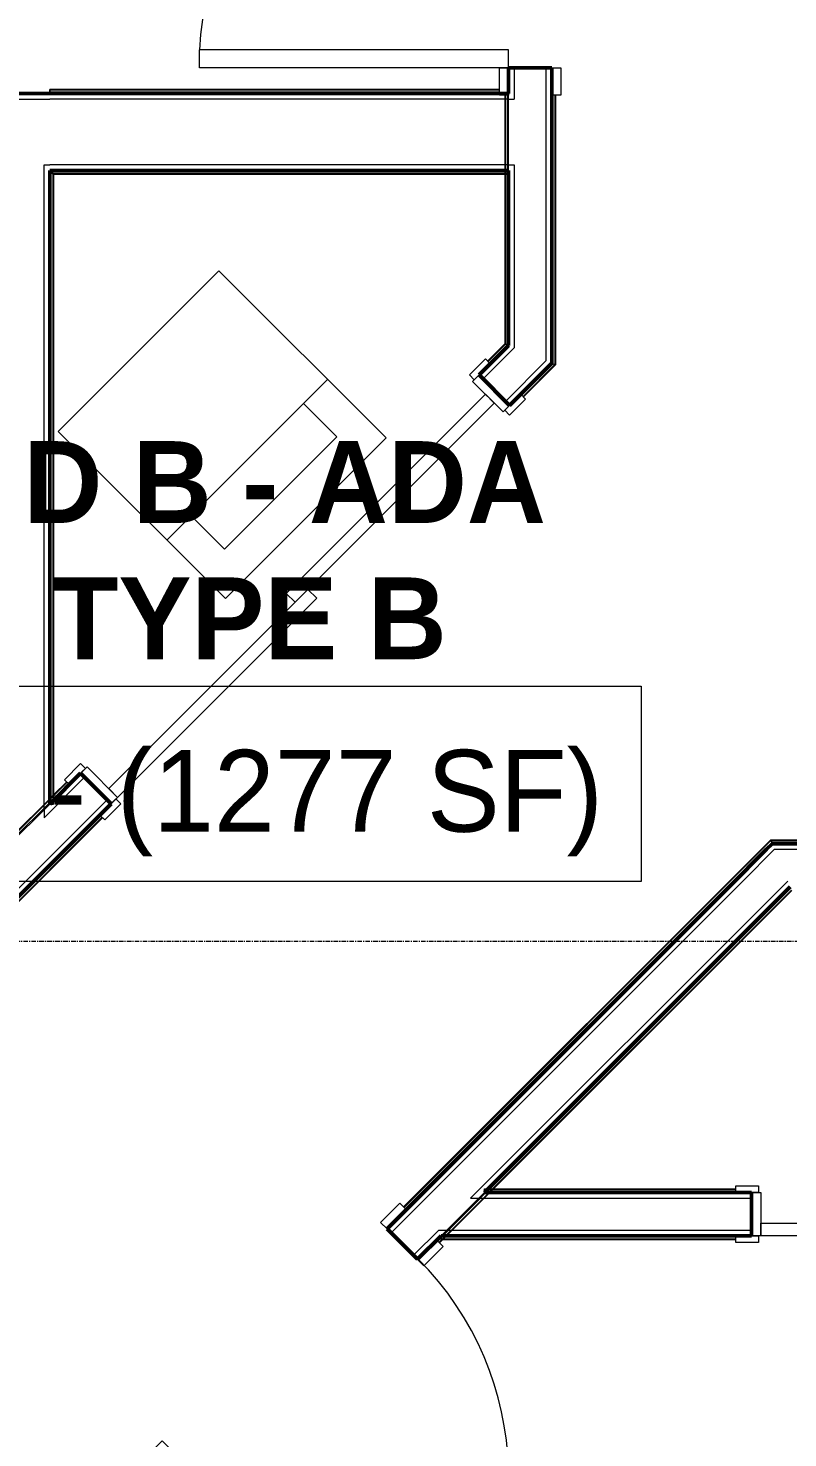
# Model space of a CAD drawing. Header units: inches. Extents: x -4218 to -1830, y 9767 to 12426.
# Drawn here: x -2349.9 to -2266.3, y 11792.6 to 11947.7 of the extents above; entities that cross this region are included whole.
import ezdxf

# ---------------------------------------------------------------- set-up
doc = ezdxf.new("R2010")
doc.units = ezdxf.units.IN
doc.header["$MEASUREMENT"] = 0
doc.linetypes.add('Grid Line 1_2_', pattern=[0.875, 0.5, -0.125, 0.125, -0.125])
for name, color, linetype, lineweight in [('0-1', 7, 'Continuous', 5), ('0-2', 253, 'Continuous', 9), ('A-AREA-IDEN', 2, 'Continuous', 9), ('A-DOOR-1', 7, 'Continuous', 9), ('A-DOOR-2', 50, 'Continuous', 20), ('A-DOOR-FRAM-1', 50, 'Continuous', 20), ('A-WALL-1', 250, 'Continuous', 50), ('A-WALL-2', 10, 'Continuous', 13), ('A-WALL-3', 254, 'Continuous', 9), ('A-WALL-4', 253, 'Continuous', 9), ('A-WALL-5', 252, 'Continuous', 9), ('A-WALL-6', 7, 'Continuous', 9), ('I-WALL-1', 250, 'Continuous', 50), ('I-WALL-2', 254, 'Continuous', 9), ('I-WALL-3', 253, 'Continuous', 9), ('I-WALL-4', 252, 'Continuous', 9), ('I-WALL-5', 7, 'Continuous', 9), ('P-SANR-FIXT-1', 7, 'Continuous', 9), ('S-GRID-1', 1, 'Grid Line 1_2_', 9)]:
    doc.layers.add(name, color=color, linetype=linetype, lineweight=lineweight)
doc.styles.add('Century Gothic', font='ufonts.com_century-gothic.ttf', dxfattribs={"height": 9})
doc.styles.add('Century Gothic_B', font='GOTHICB.TTF', dxfattribs={"height": 9})

# ---------------------------------------------------------------- blocks, each defined once
blk = doc.blocks.new('Basic Wall _ INT - W4BØF - _5_8 GYP - 2X4 WOOD_BATT_ - 5_8 GYP_ - ___-2686741-BACKGROUND - 3RD FLOOR')
at = {"layer": 'A-WALL-4'}
for p, q in [((-2297.42, 11912.93), (-2297.49, 11912.96)), ((-2297.28, 11912.87), (-2297.42, 11912.93)), ((-2297.21, 11912.84), (-2297.28, 11912.87)), ((-2297.07, 11912.78), (-2297.1, 11912.79)), ((-2299.08, 11910.78), (-2300.32, 11909.54)), ((-2344.16, 11865.7), (-2345.4, 11864.46)), ((-2347.35, 11863.01), (-2347.25, 11863.1)), ((-2347.25, 11863.1), (-2347.14, 11863.22)), ((-2347.55, 11862.31), (-2352.3, 11857.56)), ((-2351.65, 11858.71), (-2347.55, 11862.8)), ((-2347.4, 11862.95), (-2347.35, 11863.01)), ((-2352.3, 11858.06), (-2351.68, 11858.68)), ((-2352.71, 11857.64), (-2352.59, 11857.76)), ((-2352.59, 11857.76), (-2352.5, 11857.85)), ((-2352.5, 11857.85), (-2352.44, 11857.91)), ((-2408.95, 11801.5), (-2408.95, 11801.41)), ((-2408.95, 11801.41), (-2408.95, 11801.2)), ((-2408.95, 11801.2), (-2408.95, 11801.11)), ((-2408.95, 11800.94), (-2408.95, 11800.91))]:
    blk.add_line(p, q, dxfattribs=at)
at = {"layer": 'A-WALL-5'}
for p, q in [((-2299.33, 11911.03), (-2297.42, 11912.93)), ((-2297.07, 11912.78), (-2299.08, 11910.78)), ((-2347.14, 11863.22), (-2345.64, 11864.71)), ((-2345.4, 11864.46), (-2347.55, 11862.31)), ((-2347.4, 11863.04), (-2347.35, 11863.1)), ((-2347.35, 11863.1), (-2347.25, 11863.19)), ((-2347.25, 11863.19), (-2347.14, 11863.31)), ((-2347.55, 11862.49), (-2351.67, 11858.37)), ((-2351.64, 11858.8), (-2347.55, 11862.89)), ((-2352.3, 11858.14), (-2351.68, 11858.77)), ((-2408.95, 11801.41), (-2352.71, 11857.64)), ((-2352.3, 11857.56), (-2408.95, 11800.91)), ((-2352.71, 11857.73), (-2352.59, 11857.85)), ((-2352.59, 11857.85), (-2352.5, 11857.94)), ((-2352.5, 11857.94), (-2352.44, 11858)), ((-2351.68, 11858.36), (-2352.3, 11857.74))]:
    blk.add_line(p, q, dxfattribs=at)
at = {"layer": 'A-WALL-6'}
for p, q in [((-2299.37, 11911.07), (-2297.49, 11912.96)), ((-2297.2, 11912.84), (-2299.17, 11910.87)), ((-2347.14, 11863.31), (-2345.69, 11864.75)), ((-2345.48, 11864.55), (-2347.55, 11862.49)), ((-2352.3, 11857.74), (-2408.95, 11801.09)), ((-2408.95, 11801.5), (-2352.71, 11857.73))]:
    blk.add_line(p, q, dxfattribs=at)
at = {"layer": 'A-WALL-6', "flags": 128}
for points in [[(-2297.49, 11912.96), (-2297.37, 11912.91), (-2297.28, 11912.87), (-2297.22, 11912.84), (-2297.2, 11912.84)], [(-2297.2, 11912.84), (-2297.2, 11912.84), (-2297.19, 11912.83), (-2297.17, 11912.83), (-2297.16, 11912.82), (-2297.14, 11912.81), (-2297.12, 11912.8)], [(-2408.95, 11801.09), (-2408.95, 11801.12), (-2408.95, 11801.2), (-2408.95, 11801.33), (-2408.95, 11801.5)], [(-2408.95, 11800.97), (-2408.95, 11801), (-2408.95, 11801.03), (-2408.95, 11801.05), (-2408.95, 11801.07), (-2408.95, 11801.08), (-2408.95, 11801.09)]]:
    blk.add_lwpolyline(points, dxfattribs=at)
blk = doc.blocks.new('Basic Wall _ INT - W4BØF - _5_8 GYP - 2X4 WOOD_BATT_ - 5_8 GYP_ - ___-2686742-BACKGROUND - 3RD FLOOR')
at = {"layer": 'A-WALL-4'}
for p, q in [((-2292.3, 11910.81), (-2292.32, 11910.82)), ((-2292.12, 11910.73), (-2292.18, 11910.76)), ((-2291.97, 11910.67), (-2292.12, 11910.73)), ((-2291.91, 11910.65), (-2291.97, 11910.67)), ((-2408.95, 11794.19), (-2408.95, 11794.16)), ((-2408.95, 11794), (-2408.95, 11793.91)), ((-2408.95, 11793.9), (-2408.95, 11793.7)), ((-2408.95, 11793.7), (-2408.95, 11793.61))]:
    blk.add_line(p, q, dxfattribs=at)
at = {"layer": 'A-WALL-5'}
for p, q in [((-2292.32, 11910.82), (-2295.72, 11907.42)), ((-2295.47, 11907.17), (-2291.97, 11910.67)), ((-2342.04, 11861.1), (-2408.95, 11794.19)), ((-2408.95, 11793.7), (-2341.79, 11860.86))]:
    blk.add_line(p, q, dxfattribs=at)
at = {"layer": 'A-WALL-6'}
for p, q in [((-2295.63, 11907.33), (-2292.2, 11910.77)), ((-2295.43, 11907.13), (-2291.91, 11910.65)), ((-2408.95, 11794.02), (-2341.95, 11861.02)), ((-2408.95, 11793.61), (-2341.75, 11860.81))]:
    blk.add_line(p, q, dxfattribs=at)
at = {"layer": 'A-WALL-6', "flags": 128}
for points in [[(-2292.28, 11910.8), (-2292.26, 11910.79), (-2292.24, 11910.78), (-2292.22, 11910.78), (-2292.21, 11910.77), (-2292.2, 11910.77), (-2292.2, 11910.77)], [(-2292.2, 11910.77), (-2292.18, 11910.76), (-2292.12, 11910.73), (-2292.03, 11910.7), (-2291.91, 11910.65)], [(-2408.95, 11794.02), (-2408.95, 11794.02), (-2408.95, 11794.03), (-2408.95, 11794.05), (-2408.95, 11794.07), (-2408.95, 11794.1), (-2408.95, 11794.13)], [(-2408.95, 11793.61), (-2408.95, 11793.78), (-2408.95, 11793.91), (-2408.95, 11793.99), (-2408.95, 11794.02)]]:
    blk.add_lwpolyline(points, dxfattribs=at)
blk = doc.blocks.new('Basic Wall _ INT - W4BØF - _5_8 GYP - 2X4 WOOD_BATT_ - 5_8 GYP_ - ___-2686744-BACKGROUND - 3RD FLOOR')
at = {"layer": 'A-WALL-4'}
for p, q in [((-2347.52, 11932), (-2347.55, 11932.02)), ((-2347.35, 11931.82), (-2347.41, 11931.88)), ((-2347.2, 11931.67), (-2347.34, 11931.82)), ((-2347.14, 11931.61), (-2347.2, 11931.67)), ((-2347.2, 11863.25), (-2347.2, 11863.08)), ((-2347.2, 11863.08), (-2347.2, 11862.95)), ((-2347.55, 11862.31), (-2347.52, 11862.31)), ((-2347.41, 11862.31), (-2347.35, 11862.31)), ((-2347.34, 11862.31), (-2347.2, 11862.31)), ((-2347.2, 11862.95), (-2347.2, 11862.87)), ((-2347.2, 11862.72), (-2347.2, 11862.31)), ((-2347.2, 11862.31), (-2347.14, 11862.31))]:
    blk.add_line(p, q, dxfattribs=at)
at = {"layer": 'A-WALL-5'}
for p, q in [((-2347.55, 11862.31), (-2347.55, 11932.02)), ((-2347.2, 11931.67), (-2347.2, 11863.25)), ((-2347.14, 11863.31), (-2347.14, 11863.15)), ((-2347.14, 11863.14), (-2347.14, 11863.02)), ((-2347.51, 11862.31), (-2347.55, 11862.31)), ((-2347.45, 11862.31), (-2347.51, 11862.31)), ((-2347.42, 11862.31), (-2347.45, 11862.31)), ((-2347.42, 11862.31), (-2347.42, 11862.41)), ((-2347.14, 11862.31), (-2347.42, 11862.31)), ((-2347.14, 11863.01), (-2347.14, 11862.93)), ((-2347.14, 11862.78), (-2347.14, 11862.31))]:
    blk.add_line(p, q, dxfattribs=at)
at = {"layer": 'A-WALL-6'}
for p, q in [((-2347.42, 11862.43), (-2347.42, 11931.9)), ((-2347.14, 11931.61), (-2347.14, 11863.31))]:
    blk.add_line(p, q, dxfattribs=at)
at = {"layer": 'A-WALL-6', "flags": 128}
for points in [[(-2347.51, 11931.98), (-2347.48, 11931.96), (-2347.46, 11931.94), (-2347.45, 11931.92), (-2347.43, 11931.91), (-2347.43, 11931.9), (-2347.42, 11931.9)], [(-2347.42, 11931.9), (-2347.4, 11931.88), (-2347.35, 11931.82), (-2347.25, 11931.73), (-2347.14, 11931.61)]]:
    blk.add_lwpolyline(points, dxfattribs=at)
blk = doc.blocks.new('Stacked Washer and Dryer - 26_x25_ - Private-1372850-BACKGROUND - 3RD FLOOR')
at = {"layer": 'P-SANR-FIXT-1'}
for p, q in [((0, 12.5), (26, 12.5)), ((0, 12.5), (0, -12.5)), ((16.90625, -12.5), (16.90625, 12.5)), ((26, 12.5), (26, -12.5)), ((22.09375, 8.75), (16.90625, 8.75)), ((22.09375, -8.75), (22.09375, 8.75)), ((16.90625, -8.75), (22.09375, -8.75)), ((26, -12.5), (0, -12.5))]:
    blk.add_line(p, q, dxfattribs=at)
blk = doc.blocks.new('SLIDING - FLUSH - 5-0 x 6-8-3203586-BACKGROUND - 3RD FLOOR')
at = {"layer": 'A-DOOR-1'}
for p, q in [((-32.75, 3.25), (-30.25, 3.25)), ((-32.75, 2.5), (-32.75, 3.25)), ((-30.25, 3.25), (-30.25, 2.5)), ((30.25, 3.25), (32.75, 3.25)), ((30.25, 2.5), (30.25, 3.25)), ((32.75, 3.25), (32.75, 2.5)), ((-30.25, 2.5), (-32.75, 2.5)), ((32.75, 2.5), (30.25, 2.5)), ((-32.75, -2.25), (-30.25, -2.25)), ((-32.75, -3), (-32.75, -2.25)), ((-30.25, -3), (-32.75, -3)), ((-30.25, -2.25), (-30.25, -3)), ((30.25, -2.25), (32.75, -2.25)), ((30.25, -3), (30.25, -2.25)), ((32.75, -3), (30.25, -3)), ((32.75, -2.25), (32.75, -3))]:
    blk.add_line(p, q, dxfattribs=at)
at = {"layer": 'A-DOOR-2'}
for p, q in [((-1, -0.88), (-1, 0.5)), ((-1, 0.5), (30, 0.5)), ((30, 0.5), (30, -0.88)), ((-30, -2.25), (-30, -0.88)), ((-30, -0.88), (1, -0.88)), ((30, -0.88), (-1, -0.88)), ((1, -0.88), (1, -2.25)), ((1, -2.25), (-30, -2.25))]:
    blk.add_line(p, q, dxfattribs=at)
at = {"layer": 'A-DOOR-FRAM-1'}
for p, q in [((-31, -2.25), (-31, 2.5)), ((-31, 2.5), (-30, 2.5)), ((-30, 2.5), (-30, -2.25)), ((30, 2.5), (31, 2.5)), ((30, -2.25), (30, 2.5)), ((31, 2.5), (31, -2.25)), ((-30, -2.25), (-31, -2.25)), ((31, -2.25), (30, -2.25))]:
    blk.add_line(p, q, dxfattribs=at)
blk = doc.blocks.new('Basic Wall _ INT - W4BØF - _5_8 GYP - 2X4 WOOD_BATT_ - 5_8 GYP_ - ___-2694724-BACKGROUND - 3RD FLOOR')
at = {"layer": 'A-WALL-3'}
for p, q in [((-2203.03, 11858.31), (-2169.78, 11858.31)), ((-2169.78, 11857.95), (-2203.03, 11857.95)), ((-2139.89, 11858.31), (-2076.8, 11858.31)), ((-2076.8, 11857.95), (-2139.89, 11857.95))]:
    blk.add_line(p, q, dxfattribs=at)
at = {"layer": 'A-WALL-4'}
for p, q in [((-2268.22, 11858.37), (-2268.2, 11858.31)), ((-2268.2, 11858.31), (-2268.14, 11858.16)), ((-2268.13, 11858.16), (-2268.11, 11858.09)), ((-2268.06, 11857.98), (-2268.05, 11857.95)), ((-2243.94, 11858.31), (-2243.82, 11858.31)), ((-2243.82, 11858.31), (-2243.73, 11858.31)), ((-2243.73, 11858.31), (-2243.67, 11858.31)), ((-2238.78, 11857.95), (-2243.53, 11857.95)), ((-2243.52, 11858.31), (-2238.79, 11858.31)), ((-2238.63, 11858.31), (-2238.57, 11858.31)), ((-2238.57, 11858.31), (-2238.48, 11858.31)), ((-2238.48, 11858.31), (-2238.36, 11858.31)), ((-2169.78, 11858.08), (-2203.03, 11858.08)), ((-2076.8, 11858.08), (-2139.89, 11858.08)), ((-2076.8, 11858.31), (-2076.17, 11858.31)), ((-2076.17, 11857.95), (-2076.8, 11857.95)), ((-2076.17, 11858.31), (-2076.17, 11858.37)), ((-2076.17, 11858.16), (-2076.17, 11858.31)), ((-2076.17, 11858.09), (-2076.17, 11858.16)), ((-2076.17, 11857.95), (-2076.17, 11857.98))]:
    blk.add_line(p, q, dxfattribs=at)
at = {"layer": 'A-WALL-5'}
for p, q in [((-2268.2, 11858.31), (-2243.94, 11858.31)), ((-2243.53, 11857.95), (-2268.05, 11857.95)), ((-2243.94, 11858.37), (-2243.82, 11858.37)), ((-2243.82, 11858.37), (-2243.73, 11858.37)), ((-2243.73, 11858.37), (-2243.67, 11858.37)), ((-2242.9, 11858.08), (-2243.52, 11858.08)), ((-2243.51, 11858.37), (-2238.79, 11858.37)), ((-2238.78, 11858.08), (-2242.88, 11858.08)), ((-2203.03, 11857.95), (-2238.78, 11857.95)), ((-2238.63, 11858.37), (-2238.57, 11858.37)), ((-2238.57, 11858.37), (-2238.48, 11858.37)), ((-2238.48, 11858.37), (-2238.36, 11858.37)), ((-2238.36, 11858.31), (-2203.03, 11858.31)), ((-2203.03, 11858.37), (-2169.78, 11858.37)), ((-2139.89, 11858.37), (-2076.17, 11858.37)), ((-2076.17, 11858.08), (-2076.8, 11858.08)), ((-2076.17, 11858.37), (-2076.17, 11858.08)), ((-2076.17, 11858.08), (-2076.17, 11858.07)), ((-2076.17, 11858.07), (-2076.17, 11858.06)), ((-2076.17, 11858.06), (-2076.17, 11858.02)), ((-2076.17, 11858.02), (-2076.17, 11858)), ((-2076.17, 11858), (-2076.17, 11857.95))]:
    blk.add_line(p, q, dxfattribs=at)
at = {"layer": 'A-WALL-6'}
for p, q in [((-2268.22, 11858.37), (-2243.94, 11858.37)), ((-2243.52, 11858.08), (-2268.1, 11858.08)), ((-2203.03, 11858.08), (-2238.78, 11858.08)), ((-2238.36, 11858.37), (-2203.03, 11858.37))]:
    blk.add_line(p, q, dxfattribs=at)
at = {"layer": 'A-WALL-6', "flags": 128}
for points in [[(-2268.1, 11858.08), (-2268.11, 11858.1), (-2268.13, 11858.16), (-2268.17, 11858.25), (-2268.22, 11858.37)], [(-2268.07, 11858), (-2268.08, 11858.02), (-2268.09, 11858.04), (-2268.09, 11858.06), (-2268.1, 11858.07), (-2268.1, 11858.08), (-2268.1, 11858.08)]]:
    blk.add_lwpolyline(points, dxfattribs=at)
blk = doc.blocks.new('Basic Wall _ INT - W4BØF - _5_8 GYP - 2X4 WOOD_BATT_ - 5_8 GYP_ - ___-2694726-BACKGROUND - 3RD FLOOR')
at = {"layer": 'A-WALL-4'}
for p, q in [((-2299.73, 11819.97), (-2299.73, 11819.91)), ((-2299.73, 11819.91), (-2299.73, 11819.76)), ((-2299.73, 11819.91), (-2299.39, 11819.91)), ((-2299.73, 11819.76), (-2299.73, 11819.69)), ((-2299.38, 11819.91), (-2299.32, 11819.91)), ((-2299.16, 11819.91), (-2299.1, 11819.91)), ((-2299.07, 11819.91), (-2298.97, 11819.91)), ((-2298.93, 11819.91), (-2298.8, 11819.91)), ((-2109.14, 11819.91), (-2109.02, 11819.91)), ((-2109.02, 11819.91), (-2108.93, 11819.91)), ((-2108.93, 11819.91), (-2108.87, 11819.91)), ((-2108.72, 11819.91), (-2103.97, 11819.91)), ((-2103.83, 11819.91), (-2103.77, 11819.91)), ((-2103.77, 11819.91), (-2103.68, 11819.91)), ((-2103.68, 11819.91), (-2103.56, 11819.91)), ((-2076.8, 11819.91), (-2076.17, 11819.91)), ((-2076.17, 11819.91), (-2076.17, 11819.97)), ((-2076.17, 11819.76), (-2076.17, 11819.91)), ((-2076.17, 11819.69), (-2076.17, 11819.76)), ((-2299.73, 11819.58), (-2299.73, 11819.55)), ((-2194.57, 11819.55), (-2196.32, 11819.55)), ((-2190.32, 11819.55), (-2192.07, 11819.55)), ((-2103.97, 11819.55), (-2108.72, 11819.55)), ((-2076.17, 11819.55), (-2076.8, 11819.55)), ((-2076.17, 11819.55), (-2076.17, 11819.58))]:
    blk.add_line(p, q, dxfattribs=at)
at = {"layer": 'A-WALL-5'}
for p, q in [((-2299.73, 11819.7), (-2299.73, 11819.97)), ((-2299.73, 11819.97), (-2299.33, 11819.97)), ((-2299.73, 11819.68), (-2299.73, 11819.7)), ((-2299.61, 11819.68), (-2299.73, 11819.68)), ((-2299.73, 11819.66), (-2299.73, 11819.68)), ((-2299.73, 11819.6), (-2299.73, 11819.66)), ((-2299.32, 11819.97), (-2299.26, 11819.97)), ((-2299.1, 11819.97), (-2299.03, 11819.97)), ((-2299.01, 11819.97), (-2298.9, 11819.97)), ((-2298.87, 11819.97), (-2298.73, 11819.97)), ((-2298.8, 11819.91), (-2272.07, 11819.91)), ((-2194.57, 11819.91), (-2192.07, 11819.91)), ((-2114.57, 11819.91), (-2109.14, 11819.91)), ((-2109.14, 11819.97), (-2109.02, 11819.97)), ((-2109.02, 11819.97), (-2108.93, 11819.97)), ((-2108.93, 11819.97), (-2108.87, 11819.97)), ((-2108.72, 11819.97), (-2103.97, 11819.97)), ((-2104.6, 11819.68), (-2108.68, 11819.68)), ((-2103.97, 11819.68), (-2104.56, 11819.68)), ((-2103.83, 11819.97), (-2103.77, 11819.97)), ((-2103.77, 11819.97), (-2103.68, 11819.97)), ((-2103.68, 11819.97), (-2103.56, 11819.97)), ((-2103.56, 11819.91), (-2076.8, 11819.91)), ((-2076.8, 11819.97), (-2076.17, 11819.97)), ((-2076.17, 11819.68), (-2076.8, 11819.68)), ((-2076.17, 11819.97), (-2076.17, 11819.68)), ((-2076.17, 11819.68), (-2076.17, 11819.6)), ((-2299.73, 11819.55), (-2299.73, 11819.6)), ((-2272.07, 11819.55), (-2299.73, 11819.55)), ((-2192.07, 11819.55), (-2194.57, 11819.55)), ((-2108.72, 11819.55), (-2114.57, 11819.55)), ((-2076.8, 11819.55), (-2103.97, 11819.55)), ((-2076.17, 11819.6), (-2076.17, 11819.55))]:
    blk.add_line(p, q, dxfattribs=at)
at = {"layer": 'A-WALL-6'}
for p, q in [((-2272.07, 11819.68), (-2299.61, 11819.68)), ((-2298.73, 11819.97), (-2272.07, 11819.97)), ((-2194.57, 11819.97), (-2192.07, 11819.97)), ((-2192.07, 11819.68), (-2194.57, 11819.68)), ((-2114.57, 11819.97), (-2109.14, 11819.97)), ((-2108.72, 11819.68), (-2114.57, 11819.68)), ((-2076.8, 11819.68), (-2103.97, 11819.68)), ((-2103.56, 11819.97), (-2076.8, 11819.97))]:
    blk.add_line(p, q, dxfattribs=at)
blk = doc.blocks.new('Basic Wall _ INT - W4BØF - _5_8 GYP - 2X4 WOOD_BATT_ - 5_8 GYP_ - ___-2694725-BACKGROUND - 3RD FLOOR')
at = {"layer": 'A-WALL-4'}
for p, q in [((-2304.48, 11814.8), (-2304.48, 11814.78)), ((-2304.48, 11814.7), (-2304.48, 11814.72)), ((-2304.48, 11814.6), (-2304.48, 11814.52)), ((-2304.48, 11814.51), (-2304.48, 11814.45)), ((-2304.48, 11814.45), (-2304.48, 11814.39)), ((-2304.48, 11814.45), (-2304.42, 11814.45)), ((-2304.41, 11814.45), (-2304.25, 11814.45))]:
    blk.add_line(p, q, dxfattribs=at)
at = {"layer": 'A-WALL-5'}
for p, q in [((-2272.07, 11814.8), (-2304.48, 11814.8)), ((-2304.48, 11814.72), (-2304.48, 11814.74)), ((-2304.48, 11814.68), (-2304.48, 11814.7)), ((-2304.48, 11814.66), (-2304.48, 11814.68)), ((-2304.48, 11814.52), (-2304.48, 11814.6)), ((-2304.48, 11814.39), (-2304.48, 11814.51)), ((-2304.47, 11814.39), (-2304.31, 11814.39)), ((-2304.25, 11814.45), (-2272.07, 11814.45))]:
    blk.add_line(p, q, dxfattribs=at)
at = {"layer": 'A-WALL-6'}
for p, q in [((-2304.48, 11814.76), (-2304.48, 11814.8)), ((-2304.48, 11814.74), (-2304.48, 11814.76)), ((-2304.48, 11814.68), (-2272.07, 11814.68)), ((-2304.31, 11814.39), (-2272.07, 11814.39))]:
    blk.add_line(p, q, dxfattribs=at)
blk = doc.blocks.new('Basic Wall _ INT - W4BØF - _5_8 GYP - 2X4 WOOD_BATT_ - 5_8 GYP_ - ___-2694729-BACKGROUND - 3RD FLOOR')
at = {"layer": 'A-WALL-4'}
for p, q in [((-2268.2, 11858.31), (-2268.22, 11858.37)), ((-2268.14, 11858.16), (-2268.2, 11858.31)), ((-2268.11, 11858.09), (-2268.13, 11858.16)), ((-2268.05, 11857.95), (-2268.06, 11857.98)), ((-2310.44, 11815.56), (-2308.32, 11817.69))]:
    blk.add_line(p, q, dxfattribs=at)
at = {"layer": 'A-WALL-5'}
for p, q in [((-2268.2, 11858.31), (-2308.57, 11817.93)), ((-2308.32, 11817.69), (-2268.05, 11857.95))]:
    blk.add_line(p, q, dxfattribs=at)
at = {"layer": 'A-WALL-6'}
for p, q in [((-2268.22, 11858.37), (-2308.61, 11817.98)), ((-2268.1, 11858.08), (-2308.41, 11817.77))]:
    blk.add_line(p, q, dxfattribs=at)
at = {"layer": 'A-WALL-6', "flags": 128}
for points in [[(-2268.22, 11858.37), (-2268.17, 11858.25), (-2268.13, 11858.16), (-2268.11, 11858.1), (-2268.1, 11858.08)], [(-2268.1, 11858.08), (-2268.1, 11858.08), (-2268.1, 11858.07), (-2268.09, 11858.06), (-2268.09, 11858.04), (-2268.08, 11858.02), (-2268.07, 11858)]]:
    blk.add_lwpolyline(points, dxfattribs=at)
blk = doc.blocks.new('Basic Wall _ INT - W4BØF - _5_8 GYP - 2X4 WOOD_BATT_ - 5_8 GYP_ - ___-2694730-BACKGROUND - 3RD FLOOR')
at = {"layer": 'A-WALL-4'}
for p, q in [((-2299.04, 11819.76), (-2299.09, 11819.7)), ((-2298.95, 11819.85), (-2299.03, 11819.76)), ((-2298.83, 11819.96), (-2298.94, 11819.85)), ((-2304.48, 11814.8), (-2299.73, 11819.55)), ((-2299.25, 11819.54), (-2303.36, 11815.43)), ((-2303.37, 11815.42), (-2303.94, 11814.85)), ((-2307.08, 11812.21), (-2304.96, 11814.33)), ((-2304.28, 11814.51), (-2304.4, 11814.39)), ((-2304.19, 11814.6), (-2304.28, 11814.51)), ((-2304.13, 11814.66), (-2304.19, 11814.6))]:
    blk.add_line(p, q, dxfattribs=at)
at = {"layer": 'A-WALL-5'}
for p, q in [((-2299.73, 11819.55), (-2266.08, 11853.2)), ((-2265.94, 11852.85), (-2298.83, 11819.96)), ((-2298.95, 11819.76), (-2299, 11819.7)), ((-2298.86, 11819.85), (-2298.95, 11819.76)), ((-2298.74, 11819.96), (-2298.85, 11819.85)), ((-2303.68, 11815.43), (-2300.2, 11818.91)), ((-2299.16, 11819.54), (-2303.27, 11815.43)), ((-2300.18, 11818.93), (-2299.56, 11819.55)), ((-2304.31, 11814.8), (-2303.68, 11815.43)), ((-2303.28, 11815.42), (-2303.9, 11814.8)), ((-2304.96, 11814.33), (-2304.48, 11814.8)), ((-2304.4, 11814.39), (-2304.71, 11814.08)), ((-2304.19, 11814.51), (-2304.31, 11814.39)), ((-2304.1, 11814.6), (-2304.19, 11814.51)), ((-2304.04, 11814.66), (-2304.1, 11814.6))]:
    blk.add_line(p, q, dxfattribs=at)
at = {"layer": 'A-WALL-6'}
for p, q in [((-2299.56, 11819.55), (-2266.03, 11853.08)), ((-2265.91, 11852.79), (-2298.73, 11819.97)), ((-2304.87, 11814.24), (-2304.31, 11814.8)), ((-2304.31, 11814.39), (-2304.67, 11814.03))]:
    blk.add_line(p, q, dxfattribs=at)
blk = doc.blocks.new('SWING - SINGLE - FLUSH - 2-10 x 6-8 - PRIVACY-3199407-BACKGROUND - 3RD FLOOR')
at = {"layer": 'A-DOOR-1'}
blk.add_arc((17, 2.37), 34.07, 93.3657, 180, dxfattribs=at)
at = {"layer": 'A-DOOR-2'}
for p, q in [((15, 2.37), (15, 36.38)), ((17, 36.38), (15, 36.38)), ((17, 2.37), (17, 36.38)), ((17, 2.37), (15, 2.37))]:
    blk.add_line(p, q, dxfattribs=at)
at = {"layer": 'A-DOOR-FRAM-1'}
for p, q in [((-17, 3.37), (-20, 3.37)), ((-20, 3.37), (-20, 2.37)), ((-17, 2.37), (-17, 3.37)), ((20, 3.37), (17, 3.37)), ((17, 3.37), (17, 2.37)), ((20, 2.37), (20, 3.37)), ((-20, 2.37), (-17, 2.37)), ((17, 2.37), (20, 2.37)), ((-17, -2.38), (-20, -2.38)), ((-20, -2.38), (-20, -3.38)), ((-17, -3.38), (-17, -2.38)), ((20, -2.38), (17, -2.38)), ((17, -2.38), (17, -3.38)), ((20, -3.38), (20, -2.38)), ((-20, -3.38), (-17, -3.38)), ((17, -3.38), (20, -3.38))]:
    blk.add_line(p, q, dxfattribs=at)
blk = doc.blocks.new('SLIDING - FLUSH - 6-0 x 6-8-3203588-BACKGROUND - 3RD FLOOR')
at = {"layer": 'A-DOOR-1'}
for p, q in [((-38.75, 3.25), (-36.25, 3.25)), ((-38.75, 2.5), (-38.75, 3.25)), ((-36.25, 3.25), (-36.25, 2.5)), ((36.25, 3.25), (38.75, 3.25)), ((36.25, 2.5), (36.25, 3.25)), ((38.75, 3.25), (38.75, 2.5)), ((-36.25, 2.5), (-38.75, 2.5)), ((38.75, 2.5), (36.25, 2.5)), ((-38.75, -2.25), (-36.25, -2.25)), ((-38.75, -3), (-38.75, -2.25)), ((-36.25, -3), (-38.75, -3)), ((-36.25, -2.25), (-36.25, -3)), ((36.25, -2.25), (38.75, -2.25)), ((36.25, -3), (36.25, -2.25)), ((38.75, -3), (36.25, -3)), ((38.75, -2.25), (38.75, -3))]:
    blk.add_line(p, q, dxfattribs=at)
at = {"layer": 'A-DOOR-2'}
for p, q in [((-1, -0.875), (-1, 0.5)), ((-1, 0.5), (36, 0.5)), ((36, 0.5), (36, -0.875)), ((-36, -2.25), (-36, -0.875)), ((-36, -0.875), (1, -0.875)), ((36, -0.875), (-1, -0.875)), ((1, -0.875), (1, -2.25)), ((1, -2.25), (-36, -2.25))]:
    blk.add_line(p, q, dxfattribs=at)
at = {"layer": 'A-DOOR-FRAM-1'}
for p, q in [((-37, -2.25), (-37, 2.5)), ((-37, 2.5), (-36, 2.5)), ((-36, 2.5), (-36, -2.25)), ((36, 2.5), (37, 2.5)), ((36, -2.25), (36, 2.5)), ((37, 2.5), (37, -2.25)), ((-36, -2.25), (-37, -2.25)), ((37, -2.25), (36, -2.25))]:
    blk.add_line(p, q, dxfattribs=at)
blk = doc.blocks.new('Basic Wall _ INT - W4BØF - _5_8 GYP - 2X4 WOOD_BATT_ - 5_8 GYP_ - ___-2694739-BACKGROUND - 3RD FLOOR')
at = {"layer": 'A-WALL-4'}
for p, q in [((-2292.32, 11940.33), (-2292.32, 11943.33)), ((-2292.32, 11910.82), (-2292.3, 11910.81)), ((-2292.18, 11910.76), (-2292.12, 11910.73)), ((-2292.12, 11910.73), (-2291.97, 11910.67)), ((-2291.97, 11910.67), (-2291.91, 11910.65))]:
    blk.add_line(p, q, dxfattribs=at)
at = {"layer": 'A-WALL-5'}
for p, q in [((-2292.32, 11910.82), (-2292.32, 11940.33)), ((-2291.97, 11940.33), (-2291.97, 11910.67))]:
    blk.add_line(p, q, dxfattribs=at)
at = {"layer": 'A-WALL-6'}
for p, q in [((-2292.2, 11910.77), (-2292.2, 11940.33)), ((-2291.91, 11940.33), (-2291.91, 11910.65))]:
    blk.add_line(p, q, dxfattribs=at)
at = {"layer": 'A-WALL-6', "flags": 128}
for points in [[(-2292.2, 11910.77), (-2292.2, 11910.77), (-2292.21, 11910.77), (-2292.22, 11910.78), (-2292.24, 11910.78), (-2292.26, 11910.79), (-2292.28, 11910.8)], [(-2291.91, 11910.65), (-2292.03, 11910.7), (-2292.12, 11910.73), (-2292.18, 11910.76), (-2292.2, 11910.77)]]:
    blk.add_lwpolyline(points, dxfattribs=at)
blk = doc.blocks.new('Basic Wall _ INT - W4BØF - _5_8 GYP - 2X4 WOOD_BATT_ - 5_8 GYP_ - ___-2694740-BACKGROUND - 3RD FLOOR')
at = {"layer": 'A-WALL-4'}
for p, q in [((-2297.42, 11940.33), (-2297.42, 11932.02)), ((-2297.07, 11932.02), (-2297.07, 11940.33)), ((-2297.42, 11931.88), (-2297.42, 11931.82)), ((-2297.42, 11931.82), (-2297.42, 11931.73)), ((-2297.42, 11931.73), (-2297.42, 11931.61)), ((-2297.49, 11912.96), (-2297.42, 11912.93)), ((-2297.42, 11912.93), (-2297.28, 11912.87)), ((-2297.28, 11912.87), (-2297.21, 11912.84)), ((-2297.1, 11912.79), (-2297.07, 11912.78))]:
    blk.add_line(p, q, dxfattribs=at)
at = {"layer": 'A-WALL-5'}
for p, q in [((-2297.49, 11940.33), (-2297.49, 11932.02)), ((-2297.2, 11940.33), (-2297.2, 11939.9)), ((-2297.2, 11939.88), (-2297.2, 11932.02)), ((-2297.49, 11931.88), (-2297.49, 11931.82)), ((-2297.49, 11931.82), (-2297.49, 11931.73)), ((-2297.49, 11931.73), (-2297.49, 11931.61)), ((-2297.42, 11931.61), (-2297.42, 11912.93)), ((-2297.07, 11912.78), (-2297.07, 11932.02))]:
    blk.add_line(p, q, dxfattribs=at)
at = {"layer": 'A-WALL-6'}
for p, q in [((-2297.49, 11931.61), (-2297.49, 11912.96)), ((-2297.2, 11932.02), (-2297.2, 11912.84))]:
    blk.add_line(p, q, dxfattribs=at)
at = {"layer": 'A-WALL-6', "flags": 128}
for points in [[(-2297.2, 11912.84), (-2297.22, 11912.84), (-2297.28, 11912.87), (-2297.37, 11912.91), (-2297.49, 11912.96)], [(-2297.12, 11912.8), (-2297.14, 11912.81), (-2297.16, 11912.82), (-2297.17, 11912.83), (-2297.19, 11912.83), (-2297.2, 11912.84), (-2297.2, 11912.84)]]:
    blk.add_lwpolyline(points, dxfattribs=at)
blk = doc.blocks.new('SWING - SINGLE - FLUSH - 2-10 x 6-8 - PRIVACY-3199405-BACKGROUND - 3RD FLOOR')
at = {"layer": 'A-DOOR-1'}
blk.add_arc((17, -2.38), 34.07, 180, 266.6343, dxfattribs=at)
at = {"layer": 'A-DOOR-2'}
for p, q in [((15, -2.38), (15, -36.38)), ((17, -2.38), (15, -2.38)), ((17, -2.38), (17, -36.38)), ((17, -36.38), (15, -36.38))]:
    blk.add_line(p, q, dxfattribs=at)
at = {"layer": 'A-DOOR-FRAM-1'}
for p, q in [((-20, 2.37), (-20, 3.37)), ((-20, 3.37), (-17, 3.37)), ((-17, 3.37), (-17, 2.37)), ((17, 2.37), (17, 3.37)), ((17, 3.37), (20, 3.37)), ((20, 3.37), (20, 2.37)), ((-17, 2.37), (-20, 2.37)), ((20, 2.37), (17, 2.37)), ((-20, -2.38), (-17, -2.38)), ((-20, -3.38), (-20, -2.38)), ((-17, -2.38), (-17, -3.38)), ((17, -2.38), (20, -2.38)), ((17, -3.38), (17, -2.38)), ((20, -2.38), (20, -3.38)), ((-17, -3.38), (-20, -3.38)), ((20, -3.38), (17, -3.38))]:
    blk.add_line(p, q, dxfattribs=at)
blk = doc.blocks.new('Basic Wall _ INT - W8BØF - _5_8 GYP - 2X8 WOOD_BATT_ - 5_8 GYP_ - ___-2699239-BACKGROUND - 3RD FLOOR')
at = {"layer": 'I-WALL-4'}
for p, q in [((-2347.55, 11940.94), (-2347.55, 11940.88)), ((-2347.55, 11940.88), (-2347.55, 11940.73)), ((-2298.07, 11940.88), (-2347.55, 11940.88)), ((-2347.55, 11940.73), (-2347.55, 11940.66)), ((-2347.55, 11940.55), (-2347.55, 11940.52)), ((-2347.55, 11940.52), (-2298.07, 11940.52))]:
    blk.add_line(p, q, dxfattribs=at)
at = {"layer": 'I-WALL-5'}
for p, q in [((-2347.55, 11940.65), (-2347.55, 11940.94)), ((-2298.07, 11940.94), (-2347.55, 11940.94)), ((-2298.07, 11940.65), (-2347.55, 11940.65)), ((-2347.55, 11940.57), (-2347.55, 11940.65)), ((-2347.55, 11940.52), (-2347.55, 11940.57))]:
    blk.add_line(p, q, dxfattribs=at)
blk = doc.blocks.new('Basic Wall _ INT - W8BØF - _5_8 GYP - 2X8 WOOD_BATT_ - 5_8 GYP_ - ___-2704621-BACKGROUND - 3RD FLOOR')
at = {"layer": 'I-WALL-2'}
for p, q in [((-2297.07, 11932), (-2297.07, 11932.02)), ((-2297.07, 11931.82), (-2297.07, 11931.88)), ((-2297.07, 11931.67), (-2297.07, 11931.82)), ((-2297.07, 11931.61), (-2297.07, 11931.67))]:
    blk.add_line(p, q, dxfattribs=at)
at = {"layer": 'I-WALL-3'}
for p, q in [((-2347.55, 11932.02), (-2347.52, 11932)), ((-2347.41, 11931.88), (-2347.35, 11931.82)), ((-2347.34, 11931.82), (-2347.2, 11931.67)), ((-2347.2, 11931.67), (-2347.14, 11931.61)), ((-2297.31, 11931.67), (-2297.49, 11931.67)), ((-2297.07, 11931.96), (-2297.07, 11931.9)), ((-2297.07, 11931.9), (-2297.07, 11931.61))]:
    blk.add_line(p, q, dxfattribs=at)
at = {"layer": 'I-WALL-4'}
for p, q in [((-2347.55, 11932.02), (-2297.07, 11932.02)), ((-2297.49, 11931.67), (-2347.2, 11931.67)), ((-2297.31, 11931.61), (-2297.49, 11931.61)), ((-2297.07, 11932.02), (-2297.07, 11931.98)), ((-2297.07, 11931.98), (-2297.07, 11931.96))]:
    blk.add_line(p, q, dxfattribs=at)
at = {"layer": 'I-WALL-5'}
for p, q in [((-2347.51, 11931.98), (-2347.55, 11932.02)), ((-2347.42, 11931.9), (-2297.07, 11931.9)), ((-2297.49, 11931.61), (-2347.14, 11931.61))]:
    blk.add_line(p, q, dxfattribs=at)
at = {"layer": 'I-WALL-5', "flags": 128}
for points in [[(-2347.42, 11931.9), (-2347.43, 11931.9), (-2347.43, 11931.91), (-2347.45, 11931.92), (-2347.46, 11931.94), (-2347.48, 11931.96), (-2347.51, 11931.98)], [(-2347.14, 11931.61), (-2347.25, 11931.73), (-2347.35, 11931.82), (-2347.4, 11931.88), (-2347.42, 11931.9)]]:
    blk.add_lwpolyline(points, dxfattribs=at)
blk = doc.blocks.new('CTR - 1st Phase - Unit Layouts_rvt-1-BACKGROUND - 3RD FLOOR')
at = {"layer": 'A-WALL-1'}
for p, q in [((-2292.32, 11943.33), (-2297.07, 11943.33)), ((-2297.07, 11943.33), (-2297.07, 11940.52)), ((-2292.32, 11917.53), (-2292.32, 11943.33)), ((-2347.55, 11940.52), (-2351.67, 11940.52)), ((-2347.55, 11862.31), (-2347.55, 11932.02)), ((-2297.07, 11932.02), (-2297.07, 11912.78)), ((-2292.32, 11911.7), (-2292.32, 11917.53)), ((-2297.07, 11912.78), (-2300.32, 11909.54)), ((-2292.32, 11910.82), (-2292.32, 11911.7)), ((-2296.96, 11906.18), (-2292.32, 11910.82)), ((-2300.32, 11909.54), (-2296.96, 11906.18)), ((-2344.16, 11865.7), (-2347.55, 11862.31)), ((-2340.8, 11862.34), (-2344.16, 11865.7)), ((-2405.59, 11797.55), (-2340.8, 11862.34)), ((-2268.68, 11857.33), (-2272.8, 11853.2)), ((-2268.05, 11857.95), (-2268.68, 11857.33)), ((-2243.53, 11857.95), (-2268.05, 11857.95)), ((-2272.8, 11853.2), (-2310.44, 11815.56)), ((-2299.73, 11819.55), (-2266.08, 11853.2)), ((-2270.32, 11819.55), (-2299.73, 11819.55)), ((-2270.32, 11814.8), (-2270.32, 11819.55)), ((-2310.44, 11815.56), (-2307.08, 11812.21)), ((-2307.08, 11812.21), (-2304.48, 11814.8)), ((-2304.48, 11814.8), (-2270.32, 11814.8))]:
    blk.add_line(p, q, dxfattribs=at)
at = {"layer": 'A-WALL-2'}
for p, q in [((-2296.45, 11943.33), (-2296.45, 11939.9)), ((-2292.95, 11943.33), (-2292.95, 11916.91)), ((-2351.67, 11939.9), (-2348.17, 11939.9)), ((-2348.17, 11939.9), (-2347.55, 11939.9)), ((-2297.07, 11939.9), (-2347.55, 11939.9)), ((-2297.07, 11939.9), (-2296.45, 11939.9)), ((-2348.17, 11861.68), (-2348.17, 11932.65)), ((-2348.17, 11932.65), (-2347.55, 11932.65)), ((-2297.07, 11932.65), (-2347.55, 11932.65)), ((-2297.07, 11932.65), (-2296.45, 11932.65)), ((-2296.45, 11932.65), (-2296.45, 11913.41)), ((-2292.95, 11916.91), (-2292.95, 11916.03)), ((-2292.95, 11916.03), (-2292.95, 11911.08)), ((-2296.45, 11913.41), (-2296.45, 11912.53)), ((-2296.45, 11912.53), (-2299.88, 11909.1)), ((-2292.95, 11911.08), (-2297.4, 11906.62)), ((-2343.72, 11865.26), (-2348.17, 11860.8)), ((-2341.24, 11862.78), (-2406.03, 11797.99)), ((-2348.17, 11861.68), (-2348.17, 11860.8)), ((-2271.29, 11853.83), (-2267.79, 11857.33)), ((-2267.79, 11857.33), (-2242.9, 11857.33)), ((-2271.92, 11853.2), (-2271.29, 11853.83)), ((-2266.97, 11853.2), (-2266.34, 11853.83)), ((-2271.92, 11853.2), (-2310, 11815.12)), ((-2266.97, 11853.2), (-2301.24, 11818.93)), ((-2301.24, 11818.93), (-2300.36, 11818.93)), ((-2300.36, 11818.93), (-2270.32, 11818.93)), ((-2304.74, 11815.43), (-2307.52, 11812.65)), ((-2304.74, 11815.43), (-2303.86, 11815.43)), ((-2303.86, 11815.43), (-2270.32, 11815.43))]:
    blk.add_line(p, q, dxfattribs=at)
at = {"layer": 'A-WALL-3'}
for p, q in [((-2292.32, 11940.33), (-2292.32, 11943.33)), ((-2297.07, 11931.88), (-2297.07, 11931.61)), ((-2299.08, 11910.78), (-2300.32, 11909.54)), ((-2344.16, 11865.7), (-2345.4, 11864.46)), ((-2347.55, 11862.73), (-2347.55, 11862.89)), ((-2347.55, 11862.6), (-2347.55, 11862.73)), ((-2347.55, 11862.52), (-2347.55, 11862.6)), ((-2347.55, 11862.31), (-2347.55, 11862.37)), ((-2347.35, 11862.51), (-2347.4, 11862.45)), ((-2347.25, 11862.6), (-2347.35, 11862.51)), ((-2347.14, 11862.72), (-2347.25, 11862.6)), ((-2299.59, 11819.7), (-2299.53, 11819.76)), ((-2299.53, 11819.76), (-2299.44, 11819.85)), ((-2299.44, 11819.85), (-2299.32, 11819.97)), ((-2299.67, 11819.55), (-2299.73, 11819.55)), ((-2299.45, 11819.55), (-2299.51, 11819.55)), ((-2299.32, 11819.55), (-2299.42, 11819.55)), ((-2299.15, 11819.55), (-2299.29, 11819.55)), ((-2308.32, 11817.69), (-2310.44, 11815.56)), ((-2307.08, 11812.21), (-2304.96, 11814.33)), ((-2304.48, 11814.8), (-2304.42, 11814.8)), ((-2304.27, 11814.8), (-2304.2, 11814.8)), ((-2304.19, 11814.8), (-2304.07, 11814.8)), ((-2304.06, 11814.8), (-2303.9, 11814.8))]:
    blk.add_line(p, q, dxfattribs=at)
at = {"layer": 'A-WALL-4'}
for p, q in [((-2292.32, 11917.53), (-2292.32, 11940.33)), ((-2347.55, 11862.89), (-2347.55, 11932.02)), ((-2297.07, 11931.61), (-2297.07, 11912.78)), ((-2292.32, 11917.53), (-2292.32, 11910.82)), ((-2297.07, 11912.78), (-2299.08, 11910.78)), ((-2295.72, 11907.42), (-2292.32, 11910.82)), ((-2296.96, 11906.18), (-2300.32, 11909.54)), ((-2344.16, 11865.7), (-2340.8, 11862.34)), ((-2345.4, 11864.46), (-2347.14, 11862.72)), ((-2405.59, 11797.55), (-2342.04, 11861.1)), ((-2272.8, 11853.2), (-2268.05, 11857.95)), ((-2243.94, 11857.95), (-2268.05, 11857.95)), ((-2272.8, 11853.2), (-2308.32, 11817.69)), ((-2299.32, 11819.97), (-2266.08, 11853.2)), ((-2272.07, 11819.55), (-2299.15, 11819.55)), ((-2270.32, 11819.55), (-2270.32, 11814.8)), ((-2304.96, 11814.33), (-2304.48, 11814.8)), ((-2303.9, 11814.8), (-2272.07, 11814.8))]:
    blk.add_line(p, q, dxfattribs=at)
at = {"layer": 'A-WALL-5'}
for p, q in [((-2297.07, 11943.33), (-2292.32, 11943.33)), ((-2352.3, 11940.52), (-2347.55, 11940.52)), ((-2307.08, 11812.21), (-2310.44, 11815.56))]:
    blk.add_line(p, q, dxfattribs=at)
at = {"layer": 'I-WALL-1'}
for p, q in [((-2297.07, 11940.52), (-2347.55, 11940.52)), ((-2347.55, 11932.02), (-2297.07, 11932.02))]:
    blk.add_line(p, q, dxfattribs=at)
at = {"layer": 'I-WALL-2'}
blk.add_line((-2297.49, 11932.02), (-2297.31, 11932.02), dxfattribs=at)
at = {"layer": 'I-WALL-3'}
for p, q in [((-2298.07, 11940.52), (-2347.55, 11940.52)), ((-2347.55, 11932.02), (-2297.49, 11932.02))]:
    blk.add_line(p, q, dxfattribs=at)
at = {"layer": '0-2'}
for name, p in [('Basic Wall _ INT - W4BØF - _5_8 GYP - 2X4 WOOD_BATT_ - 5_8 GYP_ - ___-2694740-BACKGROUND - 3RD FLOOR', (0, 0)), ('Basic Wall _ INT - W4BØF - _5_8 GYP - 2X4 WOOD_BATT_ - 5_8 GYP_ - ___-2694739-BACKGROUND - 3RD FLOOR', (0, 0)), ('Basic Wall _ INT - W8BØF - _5_8 GYP - 2X8 WOOD_BATT_ - 5_8 GYP_ - ___-2699239-BACKGROUND - 3RD FLOOR', (0, 0)), ('Basic Wall _ INT - W4BØF - _5_8 GYP - 2X4 WOOD_BATT_ - 5_8 GYP_ - ___-2686744-BACKGROUND - 3RD FLOOR', (0, 0)), ('Basic Wall _ INT - W8BØF - _5_8 GYP - 2X8 WOOD_BATT_ - 5_8 GYP_ - ___-2704621-BACKGROUND - 3RD FLOOR', (0, 0)), ('Basic Wall _ INT - W4BØF - _5_8 GYP - 2X4 WOOD_BATT_ - 5_8 GYP_ - ___-2686741-BACKGROUND - 3RD FLOOR', (0, 0)), ('Basic Wall _ INT - W4BØF - _5_8 GYP - 2X4 WOOD_BATT_ - 5_8 GYP_ - ___-2686742-BACKGROUND - 3RD FLOOR', (0, 0)), ('Basic Wall _ INT - W4BØF - _5_8 GYP - 2X4 WOOD_BATT_ - 5_8 GYP_ - ___-2694729-BACKGROUND - 3RD FLOOR', (0, 0)), ('Basic Wall _ INT - W4BØF - _5_8 GYP - 2X4 WOOD_BATT_ - 5_8 GYP_ - ___-2694724-BACKGROUND - 3RD FLOOR', (0, 0)), ('Basic Wall _ INT - W4BØF - _5_8 GYP - 2X4 WOOD_BATT_ - 5_8 GYP_ - ___-2694730-BACKGROUND - 3RD FLOOR', (0, 0)), ('Basic Wall _ INT - W4BØF - _5_8 GYP - 2X4 WOOD_BATT_ - 5_8 GYP_ - ___-2694726-BACKGROUND - 3RD FLOOR', (0, 0)), ('SLIDING - FLUSH - 6-0 x 6-8-3203588-BACKGROUND - 3RD FLOOR', (-2233.32, 11817.05)), ('Basic Wall _ INT - W4BØF - _5_8 GYP - 2X4 WOOD_BATT_ - 5_8 GYP_ - ___-2694725-BACKGROUND - 3RD FLOOR', (0, 0))]:
    blk.add_blockref(name, p, dxfattribs=at)
for name, p, rotation in [('SWING - SINGLE - FLUSH - 2-10 x 6-8 - PRIVACY-3199405-BACKGROUND - 3RD FLOOR', (-2294.7, 11960.33), 270.0000000000201), ('Stacked Washer and Dryer - 26_x25_ - Private-1372850-BACKGROUND - 3RD FLOOR', (-2337.77, 11912.16), 315.000000000118), ('SLIDING - FLUSH - 5-0 x 6-8-3203586-BACKGROUND - 3RD FLOOR', (-2320.47, 11885.85), 45.00000000009029), ('SWING - SINGLE - FLUSH - 2-10 x 6-8 - PRIVACY-3199407-BACKGROUND - 3RD FLOOR', (-2320.78, 11801.86), 225.0000000000975)]:
    blk.add_blockref(name, p, dxfattribs=dict(at, rotation=rotation))

msp = doc.modelspace()

# ---------------------------------------------------------------- linework, layer by layer
at = {"layer": 'A-AREA-IDEN', "flags": 128}
msp.add_lwpolyline([(-2373.96, 11875.27), (-2282.47, 11875.27), (-2282.47, 11853.78), (-2373.96, 11853.78)], close=True, dxfattribs=at)
at = {"layer": 'S-GRID-1'}
msp.add_line((-1830.2, 11847.19), (-4168.71, 11847.19), dxfattribs=at)

# ---------------------------------------------------------------- block references
at = {"layer": '0-1'}
msp.add_blockref('CTR - 1st Phase - Unit Layouts_rvt-1-BACKGROUND - 3RD FLOOR', (0, 0), dxfattribs=at)

# ---------------------------------------------------------------- texts
at = {"layer": 'A-AREA-IDEN', "char_height": 9, "attachment_point": 1}
for s, insert, width, style in [('2BD B - ADA', (-2365.84, 11902.25), 90.9, 'Century Gothic_B'), ('TYPE B', (-2347.34, 11887.25), 46.359, 'Century Gothic_B'), ('312 - (1277 SF)', (-2370.96, 11868.27), 103.323, 'Century Gothic')]:
    msp.add_mtext(s, dxfattribs=dict(at, insert=insert, width=width, style=style))

doc.saveas('drawing.dxf')
